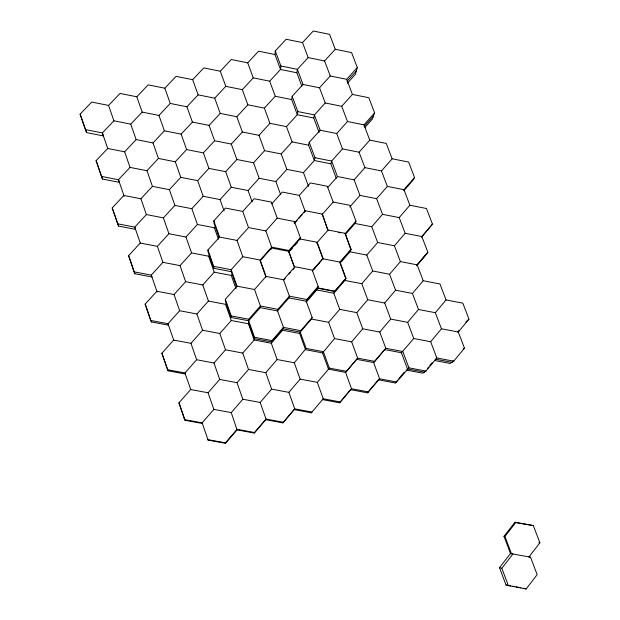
<?xml version="1.0" encoding="UTF-8"?>
<svg xmlns="http://www.w3.org/2000/svg" width="620" height="620" viewBox="0 0 620 620"><rect width="100%" height="100%" fill="white"/><g stroke="black" fill="none" stroke-linecap="round" stroke-linejoin="round"><path stroke-width="0.93" d="M237.049 429.885L231.26 412.61L242.831 399.226L260.168 402.442L271.606 389.135L288.85 392.351L294.74 408.867L282.945 422.894L265.755 419.709L254.332 433.062L237.049 429.885L225.502 443.315L208.126 440.13L207.901 439.634L225.424 442.843L237.072 429.296L254.502 432.512L266.019 419.043L283.356 422.251L294.74 408.867L311.992 412.068L311.333 412.796L294.237 409.618M277.907 309.326L260.416 305.993L248.775 319.238L248.535 322.276L254.34 338.652L271.637 341.915L283.022 328.817L283.441 327.368L277.535 310.938L277.907 309.326L289.408 296.166L306.815 299.499L318.184 286.417L312.216 270.088L294.911 266.747L283.479 279.752L266.081 276.412L260.206 260.059L242.808 256.711L231.19 269.716L231.221 271.661L236.685 287.052M301.847 86.126L296.864 72.78L280.511 69.471L274.962 54.514L275.288 50.918L286.138 39.254L302.537 42.602L308.171 57.598L324.57 60.931L330.259 75.981L346.665 79.306L352.408 94.418L368.815 97.727L374.612 112.894L372.372 119.056L364.971 127.356M275.288 50.918L280.891 65.991L280.511 69.471L269.685 81.189L253.254 77.872L247.729 62.845L231.299 59.52L220.309 71.238L203.794 67.906L192.68 79.685L176.088 76.353L164.85 88.203L148.172 84.862L136.811 96.782L120.048 93.434L108.57 105.423L91.721 102.067L80.112 114.126L85.405 129.596L86.63 132.618L103.432 135.935L102.347 132.944L85.405 129.596M254.34 338.652L254.51 337.28L248.651 320.772L231.213 317.463L225.409 301.018L225.331 299.313L237.026 286.153L254.518 289.494L266.081 276.412M248.651 320.772L260.191 307.636L260.416 305.993L254.518 289.494M319.114 132.362L313.759 118.009L297.321 114.716L291.695 99.572L292.16 96.325L303.025 84.46L319.517 87.784L325.221 102.967L341.713 106.283L347.471 121.528L363.963 124.829L369.776 140.128L386.268 143.422L392.135 158.782L408.634 162.06L414.555 177.483L413.098 180.079L403.806 190.774M296.864 72.78L297.375 69.331L308.171 57.598M271.374 249.256L271.684 247.132L265.833 230.935L248.527 227.571L236.995 240.421L219.596 237.057L207.933 249.992L208.157 252.092L213.885 268.328L231.221 271.661M292.16 96.325L297.833 111.584L297.321 114.716L286.471 126.627L269.948 123.333L264.36 108.12L247.845 104.811L236.825 116.731L220.224 113.413L209.087 125.403L192.401 122.086L181.149 134.137L164.377 130.812L152.993 142.941L136.137 139.608L124.635 151.807L107.694 148.475L96.061 160.743L101.417 176.406L102.517 179.064L119.404 182.358L118.451 179.738L101.417 176.406M313.759 118.009L314.402 114.901L325.221 102.967M336.28 178.328L330.855 163.788L314.332 160.518L308.636 145.189L309.24 142.29L320.129 130.223L336.707 133.532L342.48 148.901L359.058 152.202L364.893 167.633L381.471 170.926L387.361 186.418L403.946 189.689L409.882 205.243L426.467 208.506L432.466 224.115L421.546 237.228M294.113 223.06L294.446 221.511L277.241 218.155L271.397 202.097L254.192 198.733L242.73 211.428L225.432 208.056L213.838 220.836L214.016 223.177L219.093 237.483M288.688 251.875L288.99 250.48L300.344 237.631L294.446 221.511M309.24 142.29L314.983 157.744L314.332 160.518L303.467 172.639L286.851 169.361L281.193 153.954L264.585 150.668L258.982 135.315L242.381 132.013L231.291 144.073L214.605 140.763L203.399 152.884L186.62 149.575L175.29 161.766L158.433 158.457L146.979 170.717L130.03 167.4L118.451 179.738L124.178 196.23M271.637 341.915L271.955 340.574L283.441 327.368L300.785 330.654L312.139 317.525L306.203 301.18L306.815 299.499M303.893 212.637L305.249 210.754L322.26 214.078L327.996 230.47L322.26 214.078M299.793 239.824L300.344 237.631M260.191 307.636L277.535 310.938L288.943 297.887L289.408 296.166L283.479 279.752M302.537 42.602L313.263 31L329.584 34.332L335.257 49.267L351.579 52.592L357.298 67.572L355.345 74.408L347.34 83.251M330.855 163.788L331.646 161.045L342.48 148.901M254.332 433.062L254.502 432.512M316.859 243.141L317.138 242.281L300.01 238.956L288.719 251.743L293.942 266.127M322.764 259.191L323.059 258.385L317.138 242.281M306.218 302.126L316.781 289.974L318.184 286.417M283.022 328.817L300.227 332.072L311.48 319.052L328.592 322.307L334.544 338.582L351.656 341.829L357.663 358.159L345.565 372.403L328.499 369.195L322.586 352.912L305.528 349.688L299.669 333.467L300.785 330.654M265.755 419.709L266.019 419.043L260.168 402.442M347.944 241.754L345.162 233.329L328.151 230.02L316.998 242.707L319.951 250.744M311.48 319.052L312.139 317.525M345.27 234.585L354.981 223.471L355.981 221.177L350.067 205.352L333.173 202.035L327.306 186.264L310.419 182.939L299.305 195.385L282.333 192.06L271.715 203.887M340.178 263.058L349.944 251.813L351.114 249.333L345.162 233.329M300.227 332.072L306.133 348.432L294.291 362.762L277.14 359.538L271.32 343.232L254.177 339.993L242.753 353.067L225.517 349.827L213.97 362.987L196.641 359.74L184.962 372.969L167.54 369.721L161.898 353.229L173.639 340.07L190.96 343.333L202.562 330.251L219.798 333.506L231.268 320.509L248.411 323.756L254.177 339.993M320.284 251.635L322.912 258.788L340.016 262.097L345.983 278.233L334.815 291.152L333.8 293.237L339.729 309.365L356.756 312.62L362.739 328.809L379.765 332.049L385.803 348.3L402.829 351.524L408.929 367.846L425.963 371.062L436.805 357.972L430.675 341.736L413.734 338.512L407.658 322.346L390.716 319.106L384.695 303.002L367.761 299.747L361.801 283.704L344.867 280.442L333.8 293.237L316.781 289.974M344.867 280.442L345.983 278.233M322.586 352.912L334.544 338.582M282.945 422.894L283.356 422.251M306.133 348.432L323.338 351.679L329.298 368.102L328.499 369.195L317.316 382.339L300.165 379.13L294.291 362.762M528.984 556.892L539.888 542.779L533.316 525.589L514.91 522.327L503.982 536.308L510.493 553.528L499.495 567.68L506.029 585.063L526.14 589L537.168 574.647L530.534 557.202L528.821 556.853M508.423 585.83L501.828 568.292L512.911 554.017L510.493 553.528M530.534 557.202L511.454 553.722L504.92 536.439L515.879 522.412M314.983 157.744L331.646 161.045L337.443 176.553L354.113 179.847L359.957 195.416L376.627 198.695L382.532 214.326L399.203 217.597L405.162 233.283L421.84 236.538L427.854 252.286L416.656 265.748M453.111 360.887L451.926 362.32L435.124 359.135M434.387 360.46L450.128 363.444L453.755 361.181L464.473 348.169L458.304 332.018L441.456 328.801L435.341 312.713L418.485 309.481L412.432 293.454L395.583 290.207L389.585 274.242L372.736 270.987L366.792 255.083L349.944 251.813M427.35 368.512L428.544 367.071M429.745 365.63L432.132 362.747M457.63 331.979L458.8 330.561M465.853 322.059L468.96 319.161L462.814 303.149L446.051 299.925L439.96 283.976L423.196 280.736L417.159 264.849L400.396 261.601L394.413 245.776L377.658 242.513L371.737 226.749L354.981 223.471M458.304 332.018L468.96 319.161M408.929 367.846L396.591 381.998L379.611 378.804L373.604 362.537L385.803 348.3L374.782 361.39L357.663 358.159L345.565 372.403L351.532 388.748L340.403 401.969L323.245 398.768L322.501 399.606L339.512 402.775L350.556 389.662L367.482 392.832L378.401 379.797L395.235 382.966L397.637 380.083M398.838 378.642L404.232 372.163M430.675 341.736L441.456 328.801M367.482 392.832L379.611 378.804L378.401 379.797M413.734 338.512L401.427 352.749L384.54 349.548M435.341 312.713L446.051 299.925M407.658 322.346L418.485 309.481M311.333 412.796L323.245 398.768L317.316 382.339M379.765 332.049L390.716 319.106M412.432 293.454L423.196 280.736M351.656 341.829L362.739 328.809M384.695 303.002L395.583 290.207M417.159 264.849L427.854 252.286M416.904 265.306L426.265 254.301M356.756 312.62L367.761 299.747M389.585 274.242L400.396 261.601M421.84 236.538L432.466 224.115M288.85 392.351L300.165 379.13M328.592 322.307L339.729 309.365M361.801 283.704L372.736 270.987M394.413 245.776L405.162 233.283M345.797 278.605L334.645 291.501L317.479 288.207L306.203 301.18L288.943 297.887M366.792 255.083L377.658 242.513M399.203 217.597L409.882 205.243M184.613 419.632L202.128 422.856L202.407 423.499L185.039 420.298L184.613 419.632L178.901 402.923L190.658 389.531L208.08 392.762L219.705 379.456L237.034 382.687L248.535 369.458L265.771 372.682L277.14 359.538M340.016 262.097L351.114 249.333M339.838 262.493L350.912 249.751L348.269 242.645M371.737 226.749L382.532 214.326M403.946 189.689L414.555 177.483M231.26 412.61L213.838 409.386L202.128 422.856L208.126 440.13M271.32 343.232L282.612 330.235L299.669 333.467M312.441 270.529L323.059 258.385M312.31 270.917L322.912 258.788M314.046 269.165L315.913 267.026M318.409 264.174L319.649 262.756M344.976 233.779L355.981 221.177M376.627 198.695L387.361 186.418M283.937 279.798L285.208 278.357M289.005 274.04L290.269 272.599M292.795 269.716L294.694 267.553L288.804 251.348L271.56 248.008L260.113 260.896L265.972 277.187M349.75 207.041L359.957 195.416M381.471 170.926L392.135 158.782M290.408 250.449L292.284 248.326M294.787 245.489L297.29 242.66M322.113 214.559L333.173 202.035M354.113 179.847L364.893 167.633M260.206 260.059L271.684 247.132L288.99 250.48M294.671 222.673L305.249 210.754M294.57 223.138L297.05 220.333M298.918 218.24L302.025 214.737M327.825 187.395L337.443 176.553M359.058 152.202L369.776 140.128M232.531 274.032L231.276 275.443L214.226 272.18L202.779 284.952L185.636 281.681L174.057 294.531L156.837 291.253L145.126 304.18L150.691 320.463L168.012 323.733L179.668 310.728L196.897 313.991L208.429 301.064L225.564 304.327L226.835 302.901M265.833 230.935L277.241 218.155M363.963 124.829L374.612 112.894M364.157 126.449L373.48 116.002M336.707 133.532L347.471 121.528M341.713 106.283L352.408 94.418M215.613 226.362L214.357 227.749L197.4 224.463L185.969 237.011L168.927 233.725L157.371 246.349L140.244 243.056L128.557 255.758L134.059 271.831L151.28 275.117L162.913 262.338L180.048 265.624L191.549 252.929L208.591 256.207L209.854 254.804M117.637 223.812L134.765 227.121L135.586 229.369L118.606 226.091L117.637 223.812L112.205 207.948L123.868 195.463L140.903 198.78L152.427 186.372L169.376 189.681L180.784 177.343L197.648 180.645L208.924 168.384L225.703 171.686L236.856 159.495L253.549 162.789L259.175 178.266L275.869 181.552L286.851 169.361M346.665 79.306L357.298 67.572M140.422 243.412L134.765 227.121L146.367 214.567L163.409 217.868L174.887 205.391L191.836 208.692L203.19 196.284L220.054 199.578L231.283 187.24L248.062 190.534L259.175 178.266M281.193 153.954L292.113 141.903L308.636 145.189M347.006 81.298L356.314 71.021M319.517 87.784L330.259 75.981M253.549 162.789L264.585 150.668M258.982 135.315L269.948 123.333M324.57 60.931L335.257 49.267M264.36 108.12L275.257 96.27L291.695 99.572M107.849 148.769L102.347 132.944L113.902 120.815L130.75 124.155L142.181 112.104L158.952 115.436L170.26 103.447L186.938 106.779L198.129 94.86L214.722 98.185L225.788 86.335L242.304 89.652L253.254 77.872M247.729 62.845L258.61 51.197L274.962 54.514M374.782 361.39L373.604 362.537L356.624 359.337M350.556 389.662L351.532 388.748L368.606 391.949M339.512 402.775L340.403 401.969M395.235 382.966L396.591 381.998M425.963 371.062L422.786 373.17L406.03 370.008M463.202 348.998L464.473 348.169M533.316 525.589L514.91 522.327M503.982 536.308L504.92 536.439M538.827 542.624L539.888 542.779M506.029 585.063L510.647 585.892M512.5 586.218L514.344 586.551M516.197 586.884L520.816 587.706M167.54 369.721L168.105 370.806L185.38 374.031L184.962 372.969L190.712 389.538M254.51 337.28L271.955 340.574M424.359 372.124L407.472 368.931L401.427 352.749M150.691 320.463L151.396 321.951L168.57 325.198L168.012 323.733L173.84 340.504M329.298 368.102L346.51 371.334M134.059 271.831L134.897 273.722L151.977 276.977L151.28 275.117L157.178 292.09M225.331 299.313L231.19 315.898L248.775 319.238M436.805 357.972L453.755 361.181M207.933 249.992L213.706 266.36L231.19 269.716L237.026 286.153M317.618 287.851L334.815 291.152M338.373 232.492L340.256 232.856M297.833 111.584L314.402 114.901L320.129 130.223M280.891 65.991L297.375 69.331L303.025 84.46M499.495 567.68L501.828 568.292M523.59 588.21L526.14 589M178.901 402.923L179.366 403.729M161.898 353.229L168.105 370.806M145.126 304.18L145.87 305.807M128.557 255.758L129.146 257.106M112.205 207.948L115.607 217.341M96.061 160.743L96.914 162.82M80.112 114.126L86.63 132.618M340.163 263.384L345.464 277.714M269.685 81.189L275.257 96.27M286.471 126.627L292.113 141.903M303.467 172.639L308.543 186.38M299.305 195.385L305.133 211.234M242.304 89.652L247.845 104.811M275.869 181.552L280.596 194.502M220.309 71.238L225.788 86.335M236.825 116.731L242.381 132.013M214.722 98.185L220.224 113.413M231.291 144.073L236.856 159.495M248.062 190.534L252.138 201.802M242.73 211.428L248.527 227.571M192.68 79.685L198.129 94.86M209.087 125.403L214.605 140.763M225.703 171.686L231.283 187.24M236.995 240.421L242.808 256.711M186.938 106.779L192.401 122.086M203.399 152.884L208.924 168.384M220.054 199.578L224.099 210.909M213.838 220.836L219.596 237.057M164.85 88.203L170.26 103.447M181.149 134.137L186.62 149.575M197.648 180.645L203.19 196.284M214.357 227.749L218.411 239.181M231.276 275.443L236.011 288.804M265.771 372.682L271.606 389.135M158.952 115.436L164.377 130.812M175.29 161.766L180.784 177.343M191.836 208.692L197.4 224.463M208.591 256.207L214.226 272.18M225.564 304.327L231.268 320.509M242.753 353.067L248.535 369.458M136.811 96.782L142.181 112.104M152.993 142.941L158.433 158.457M169.376 189.681L174.887 205.391M185.969 237.011L191.549 252.929M202.779 284.952L208.429 301.064M219.798 333.506L225.517 349.827M237.034 382.687L242.831 399.226M130.75 124.155L136.137 139.608M146.979 170.717L152.427 186.372M163.409 217.868L168.927 233.725M180.048 265.624L185.636 281.681M196.897 313.991L202.562 330.251M213.97 362.987L219.705 379.456M108.57 105.423L113.902 120.815M124.635 151.807L130.03 167.4M140.903 198.78L146.367 214.567M157.371 246.349L162.913 262.338M174.057 294.531L179.668 310.728M190.96 343.333L196.641 359.74M208.08 392.762L213.838 409.386M97.201 163.517L102.517 179.064M115.909 218.209L118.606 226.091M129.441 257.773L134.897 273.722M146.18 306.706L151.396 321.951M179.653 404.558L185.039 420.298M225.424 442.843L225.502 443.315M213.706 266.36L213.885 268.328M231.19 315.898L231.213 317.463"/></g></svg>
